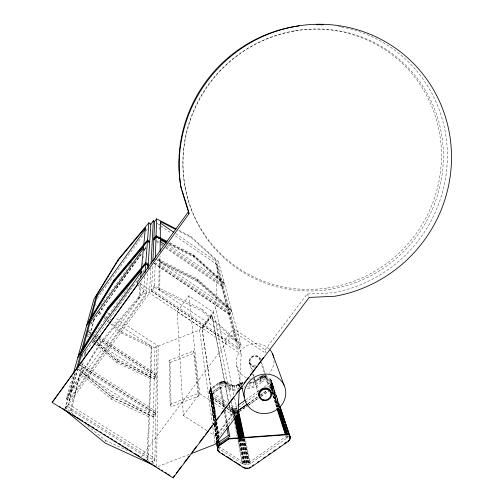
<?xml version="1.0" encoding="UTF-8"?>
<svg xmlns="http://www.w3.org/2000/svg" width="503" height="503" viewBox="0 0 503 503"><rect width="100%" height="100%" fill="white"/><g stroke="black" fill="none" stroke-linecap="round" stroke-linejoin="round"><path stroke-width="0.38" stroke-dasharray="2.52 1.89" d="M159.778 290.036L160.029 262.723L197.792 281.749L228.469 309.15L236.957 341.833M160.042 261.353L160.092 256.228M156.609 466.294L158.175 346.077L115.099 317.814M236.46 339.909L235.498 341.191L158.829 289.747L159.174 263.905L160.029 262.723M227.652 306.013L226.809 307.151L159.206 261.277L159.269 256.599M159.627 229.601L159.703 224.162M152.183 464.596L154.893 460.974L155.716 413.51L78.914 364.53M77.688 368.636L111.842 397.112L153.321 416.559L155.716 413.34L156.37 375.804L98.217 338.129M154.226 378.564L156.37 375.666L156.898 345.24L154.962 347.881L154.226 378.564L117.13 360.852L93.338 340.72M152.214 463.25L153.321 416.736L155.716 413.51M153.321 416.559L154.226 378.709L156.37 375.804M157.389 260.12L197.578 280.385L231.845 311.005L241.22 345.611L238.409 349.365L151.566 291.237L154.39 287.358L155.182 262.994M149.498 415.591L148.668 416.704L147.102 459.547L148.027 458.308L149.498 415.591L80.82 371.899L79.99 373.044L70.131 411.498L71.061 410.228L80.82 371.899M148.831 412.328L149.649 411.221L150.812 377.445L96.752 342.499M150.196 374.936L150.931 373.943L151.875 346.567L112.785 320.971M148.75 414.415L150.07 378.451L150.812 377.445M150.139 376.615L151.202 347.479L151.875 346.567M151.566 291.237L152.686 265.597M233.92 394.987L215.68 308.32L217.736 265.1L174.566 235.385M150.843 268.149L149.554 293.016L64.61 409.7M239.39 387.719L241.201 354.282L217.736 265.1M72.539 376.533L66.327 399.005L69.112 400.759L146.254 294.745L147.656 273.236M66.327 399.005L100.512 343.782L143.474 292.891L144.745 276.43M228.142 405.424L210.682 393.975L209.732 392.554L209.625 390.712M210.122 395.521L210.556 393.83L211.706 392.529L219.824 386.832L221.138 387.675L224.508 406.745M70.709 390.642L71.659 391.24L139.777 297.543L141.23 281.529M142.802 264.251L142.94 262.704M143.361 258.052L143.506 256.499M143.996 251.072L144.135 249.526M138.665 298.581L140.123 283.214M270.828 379.715C273.16 382.525 270.149 385.996 267.433 387.033M272.89 385.292L272.758 387.297L271.255 389.265L271.972 391.479M105.334 441.766L105.523 440.477L85.73 424.268M148.668 416.704L111.521 399.313L111.817 397.282L76.513 367.844M111.842 397.112L112.138 395.106L79.311 367.712M150.07 378.451L116.872 362.613L117.111 360.991L95.124 342.38M117.13 360.852L117.362 359.249L97.249 342.216M151.202 347.479L121.198 332.955L121.386 331.622L110.138 321.983M100.512 343.782L100.927 341.814L143.6 291.256L146.36 293.104L69.735 398.426L66.968 396.691L100.927 341.814M80.996 369.12L81.813 367.989L83.737 360.444M85.271 354.408L86.428 349.881M90.295 334.684L94.432 318.43M80.518 370.994L82.743 362.305M84.29 356.25L85.843 350.195M89.748 334.96L93.929 318.651M69.112 400.759L77.55 369.183M65.912 408.977L67.723 406.487L77.72 369.013M70.093 392.925L75.626 372.453M270.363 388.178L271.501 386.109L270.752 384.336L271.809 383.311L279.366 405.185M269.954 385.267L271.205 389.102C273.701 387.505 272.877 384.286 271.664 382.11M73.13 413.956L65.654 407.832L75.079 373.125M64.818 408.939L74.331 374.106M243.125 382.758L240.289 383.349L238.051 384.625L238.931 388.467C235.247 390.542 230.846 389.083 227.853 386.467L227.092 382.638L224.539 381.639L221.704 381.708L219.132 382.84L211.115 388.467L209.738 390.29L214.265 421.615M227.853 386.467C225.451 384.889 222.125 385.021 219.792 386.669L211.26 392.717L210.292 394.207L210.166 396.094M221.138 387.675L212.335 393.855L211.738 394.773L211.738 396.182L212.612 397.295L226.696 406.474M287.037 435.73L249.551 462.207L247.011 463.188L244.854 463.049L243.395 462.408L219.377 446.89M219.993 447.437L218.937 448.726L242.433 463.747L245.011 464.715L247.168 464.747L250.488 463.477L287.1 437.994L288.527 436.409M97.293 298.499L144.179 233.411M145.813 231.141L147.825 228.349M100.933 305.466L120.217 278.75M120.676 278.115L125.266 271.752M125.725 271.117L128.479 267.3M128.938 266.665L130.315 264.754M130.774 264.119L132.151 262.214M116.3 287.81L131.409 266.892M131.868 266.257L133.238 264.352M133.697 263.723L136.445 259.919M136.898 259.284L138.275 257.379M138.734 256.75L140.563 254.21M144.682 248.507L146.059 246.602M90.735 324.127L141.89 253.298M144.172 250.136L145.996 247.608M90.703 324.246L141.877 253.386M144.166 250.224L145.989 247.696M92.929 336.526L128.693 287.131M81.593 356.206L83.435 353.672M113.772 311.797L133.534 284.516M142.726 271.827L144.562 269.287M81.53 357.532L138.973 278.159M142.192 273.726L144.028 271.192M146.775 267.495L148.152 265.59M159.206 261.277L160.055 260.108M243.395 462.408L242.433 463.747L237.642 439.308M65.654 407.832L68.358 404.123L154.937 458.308L152.246 461.905L144.983 458.573M158.829 289.747L159.791 288.42M206.852 430.599L183.325 415.497L177.207 311.634L188.851 295.777L213.656 312.508L230.783 398.483M220.71 279.278L219.956 280.303L214.938 260.648L215.63 259.711L190.819 237.253L177.691 230.512M178.861 230.299L190.681 236.366L218.428 261.491L216.435 264.207L222.188 286.503M226.809 307.151L220.597 282.824L221.364 281.787L193.932 257.102L167.807 243.804M168.606 243.201L193.762 256.014L224.426 283.617L231.814 310.873L229.337 314.205L222.219 286.609L224.401 283.516L218.428 261.491M228.664 401.633L211.889 315.255L201.992 328.641L215.561 419.709L211.889 394.44M158.175 346.077L199.597 330.037L215.68 308.32M215.215 419.672L202.017 328.22L213.656 312.508M202.275 328.83L212.172 315.444M235.498 341.191L227.614 310.301L228.469 309.15M238.409 349.365L229.368 314.331L231.845 311.005M225.677 343.901L224.854 340.154L233.499 328.566L265.05 349.83L266.162 353.043M141.01 457.353L234.436 332.169L265.747 353.251M183.325 415.497L199.691 393.623L188.851 295.777M265.05 349.83L307.1 294.01L332.47 292.834A136.621 132.673 -51.2 0 0 447.236 162.117A136.621 132.673 -51.2 0 0 344.593 27.596M229.022 405.229L231.072 416L217.327 434.215L217.717 434.466L231.462 416.251L229.249 404.708M231.393 401.551L234.297 416.138L217.962 437.736L207.506 431.021M210.147 395.93L210.55 397.188L211.694 398.426L212.612 397.295M249.425 382.99L253.047 382.022L256.316 380.199L259.221 377.351L259.994 377.923L261.302 382.255A4.364 4.081 -19.4 0 1 266.942 381.645L270.381 383.934A2.672 2.496 -19.9 0 1 270.312 388.02M247.419 386.864C254.575 388.498 257.976 381.079 263.937 379.551C267.307 379.394 270.664 381.658 272.563 384.292M260.296 381.255L259.171 377.502L260.214 376.577M279.171 405.437L270.501 379.381C267.841 376.766 262.994 373.955 259.636 377.093L260.768 380.846M245.785 399.803L258.624 390.812M264.396 386.769L268.891 383.619A2.634 2.471 -19.9 0 0 268.96 379.583L265.565 377.319A4.307 4.037 -19.4 0 0 259.994 377.923A15.889 14.958 -18 0 1 247.375 383.965M238.384 407.367L244.697 402.947M245.332 402.507L257.957 393.667M248.004 403.632L257.567 396.942M260.114 395.157L267.124 390.253M248.048 403.802L257.611 397.106M260.164 395.32L267.175 390.41M239.265 411.454L246.929 406.091M247.57 405.638L258.429 398.043M260.982 396.251L268.646 390.888M239.302 411.624L248.249 405.361M248.891 404.915L258.473 398.206M261.032 396.421L268.696 391.051M256.304 380.086L253.022 381.915L249.369 382.89M267.791 380.457L266.577 376.709L263.453 375.779L260.799 376.37L261.944 380.117M223.068 381.437C228.444 381.494 232.399 388.385 238.051 384.625M169.115 360.475L193.51 351.025L194.365 353.112L198.987 395.911L171.127 406.72L170.133 404.368L169.115 360.475L169.989 362.556L171.127 406.72M169.989 362.556L194.365 353.112M170.133 404.368L198.012 393.553L193.51 351.025M158.061 466.507L189.524 454.278M237.328 407.964C234.367 409.404 231.091 407.795 228.802 405.852M237.196 411.14L233.926 411.07L227.337 406.889M227.086 408.304L233.285 412.19L236.995 412.447M237.026 412.623L233.317 412.359L227.117 408.474M293.721 31.06L294.67 30.903M243.087 382.657L240.289 383.229L236.108 385.273L234.014 385.537L229.833 384.594L229.28 385.298L230.179 389.737A9.532 8.947 -16.3 0 0 237.334 390.598M223.093 381.431L219.132 382.726L210.707 388.7L209.594 390.856L213.781 421.307M244.062 386.581L244.798 386.581M105.523 440.477L127.366 450.493M112.138 395.106L153.371 414.459L155.754 411.253L80.103 362.959M111.817 397.282L153.321 416.736M117.111 360.991L154.226 378.709M117.362 359.249L154.27 376.879L156.402 373.993L99.343 336.997M121.386 331.622L154.962 347.881M202.143 309.521L154.44 285.761L151.636 289.615L237.9 347.391L240.692 343.656L202.143 309.521L202.413 311.263L241.22 345.611M154.39 287.358L202.413 311.263M158.043 259.089L197.352 278.92L231.399 309.358L228.94 312.671L155.484 262.899M155.987 259.309L197.56 280.272L231.814 310.873M169.983 242.823L193.58 254.845L224.068 282.302L221.873 285.276L166.166 247.199M169.322 243.483L193.749 255.92L224.401 283.516M211.285 392.881L212.624 393.616L216.315 418.446M67.723 406.487L154.893 460.974M71.061 410.228L148.027 458.308M78.958 364.379L155.716 413.34M81.813 367.989L149.649 411.221M92.797 339.94L96.092 342.071M231.072 416L231.462 416.251M88.188 329.767L92.124 332.32M96.714 335.3L98.682 336.576M87.799 331.238L91.093 333.37M95.048 335.935L97.689 337.645M98.349 338.073L156.37 375.666M87.767 331.358L90.377 333.055M94.954 336.017L97.563 337.708M94.91 337.676L98.204 339.808M98.865 340.235L150.931 373.943M199.691 393.623L223.2 408.914M223.854 409.341L234.297 416.138M224.514 406.625L211.669 398.257L210.285 396.49M211.694 398.426L224.545 406.795M94.212 304.114L96.865 305.855M101.392 308.823L104.699 310.992M107.265 312.677L109.264 313.991M109.874 314.394L112.527 316.129M99.11 312.011L102.367 314.149M105.624 316.28L108.881 318.412M109.528 318.839L112.138 320.543M230.179 389.737L227.004 387.65A5.483 5.131 -14.9 0 0 220.628 387.813L212.599 393.453A2.408 2.251 -13.8 0 0 212.587 397.125L233.065 410.473A4.634 4.326 -16 0 0 237.165 410.964M143.474 292.891L146.254 294.745M138.828 296.908L139.777 297.543M140.23 283.51L224.854 340.154M137.3 284.824L241.201 354.282M177.207 311.634L202.017 328.22M154.125 263.27L229.337 314.205M154.119 263.377L229.368 314.331M159.174 263.905L227.614 310.301M167.864 244.64L219.956 280.303M166.556 245.854L220.597 282.824M156.452 240.553L160.338 243.213M160.985 243.653L162.928 244.986M156.395 241.547L160.262 244.276M160.91 244.634L162.846 246.042M165.424 247.715L222.219 286.609M175.773 233.662L214.938 260.648M157.162 223.407L171.353 233.178M269.979 378.922L270.916 379.834L272.173 383.613M79.99 373.044L111.521 399.313M92.345 341.87L94.74 343.895M95.337 344.404L116.872 362.613M86.635 333.225L89.559 335.702M91.923 337.708L93.703 339.211M94.294 339.707L96.658 341.713M87.409 335.702L88.591 336.702M86.208 334.841L88.585 336.853M93.338 340.877L94.526 341.877M98.884 312.35L101.845 314.884M104.215 316.915L105.988 318.437M108.359 320.461L109.547 321.48M98.192 313.256L101.725 316.286M104.09 318.305L107.038 320.832M107.629 321.335L109.987 323.36M110.578 323.863L121.198 332.955M286.088 436.774L287.1 437.994L286.377 435.774M249.551 462.207L250.488 463.477L245.225 439.075M307.1 294.01L308.823 296.871M230.078 384.537L230.927 388.486M272.507 384.129L272.802 384.858M198.012 393.553L198.987 395.911M271.243 380.35L279.725 405.739M272.984 386.071L279.429 405.393M270.061 379.029L271.312 382.802M271.444 383.317L272.708 387.134M272.758 387.297L278.939 405.934M271.186 383.89L272.444 387.712M272.5 387.876L278.568 406.261M269.897 380.809L271.331 385.172M271.387 385.329L278.467 406.839M271.016 384.632L278.348 406.921M270.752 384.336L278.197 406.82M287.634 435.548L288.118 437.019M271.356 386.895L277.952 407.002M270.407 384.896L277.775 407.399M287.144 436.088L287.622 437.566M270.966 387.606L277.53 407.757M272.217 392.214L277.254 407.719M270.689 387.914L271.903 391.648M272.142 392.397L277.241 408.084M272.783 395.654L276.895 408.367M261.51 362.223L264.892 372.729M265.106 373.396L269.904 388.303M265.433 376.131L266.634 379.872M259.768 358.909L260.24 360.393M260.479 361.135L268.784 387.109M264.792 375.942L265.986 379.677M264.132 375.823L265.314 379.558M263.453 375.779L264.628 379.52M262.767 375.816L263.937 379.551M262.094 375.93L263.258 379.664M261.434 376.112L262.585 379.853M260.196 376.703L261.334 380.45M256.316 380.199L257.41 383.984M260.133 360.123A5.168 4.873 -19.1 0 0 254.292 356.206A5.168 4.873 -19.1 0 0 249.972 361.934L252.324 370.189M253.393 373.936L254.034 376.187M254.248 376.936L258.309 391.183M249.337 362.053L251.884 371.057M252.707 373.968L257.825 392.057M253.047 382.022L254.103 385.826M249.595 383.632L250.437 386.813M215.63 259.711L221.024 280.479M221.364 281.787L228.041 307.509M242.402 382.821L242.71 384.091M241.685 382.94L241.993 384.21M272.745 384.694L272.947 385.455M240.981 383.116L241.591 385.663M236.548 364.977L241.459 385.493M240.289 383.349L240.742 385.26M239.623 383.632L240.371 386.826M240.296 388.36C240.227 385.461 237.529 380.758 239.485 387.329M238.982 383.978L239.579 386.53M236.127 385.38L236.988 389.228M234.084 385.638L234.92 389.498M244.502 438.635L249.909 463.835M244.068 438.905L249.086 462.496M243.911 438.956L249.262 464.162M243.603 439.138L248.595 462.741M232.053 385.392L232.864 389.247M234.568 398.055L237.032 409.549M243.276 439.201L248.583 464.42M242.962 438.566L248.086 462.942M236.14 408.354L237.051 412.793M242.459 438.622L247.885 464.615M236.259 411.347L236.737 413.636M241.956 438.792L247.011 463.188M235.517 408.461L236.366 412.561M241.786 438.742L247.168 464.747M235.781 411.385L236.253 413.673M241.44 438.836L246.464 463.232M234.895 408.511L235.775 413.661M240.924 438.823L246.445 464.803M234.272 408.499L235.762 415.893M240.415 438.767L245.728 464.797M234.373 411.215L235.297 415.792M239.918 438.66L244.854 463.049M233.656 408.423L234.48 412.517M234.517 412.693L235.134 415.755M239.768 438.704L245.011 464.715M233.926 411.07L234.995 416.402M239.591 439.264L244.345 462.886M233.052 408.291L233.87 412.385M233.908 412.554L234.675 416.383M239.265 439.326L244.313 464.565M233.499 410.876L234.568 416.207M239.29 439.823L243.854 462.672M232.474 408.096L234.228 416.949M238.629 439.119L243.641 464.351M231.914 407.845L232.719 411.938M232.757 412.108L233.958 418.219M238.177 439.616L242.999 464.068M226.526 382.305L227.281 386.128M231.424 407.562L232.223 411.649M232.26 411.819L233.455 417.93M234.203 421.747L237.045 436.258M225.891 382.022L226.639 385.839M225.231 381.796L225.96 385.612M211.889 315.255L228.431 402.155M223.835 381.551L224.552 385.367M223.118 381.532L223.829 385.348M222.408 381.588L223.112 385.405M221.704 381.708L222.395 385.531M221.012 381.903L221.697 385.719M220.339 382.154L221.018 385.983M225.048 409.8L227.878 425.821M219.698 382.475L220.371 386.304M220.654 387.976L224.137 407.826M224.671 410.882L227.35 426.154M219.132 382.84L219.792 386.669M219.824 386.832L223.577 408.486M224.112 411.58L226.79 427.047M185.029 186.588L185.192 187.518M190.681 236.366L190.819 237.253M193.58 254.845L193.932 257.102M197.352 278.92L197.56 280.272M197.578 280.385L197.792 281.749M216.78 421.552L219.088 437.069M212.335 393.855L216.007 418.703M216.466 421.81L218.761 437.34M212.084 394.132L215.743 418.999M216.246 421.979L218.598 438.427M211.115 388.467L211.681 392.365M211.706 392.529L215.674 419.615M216.051 422.514L218.396 438.182M216.032 422.772L218.271 438.088M215.787 422.231L218.145 438.415M215.699 422.199L218.101 438.465M210.694 388.813L215.102 419.665M215.668 423.086L217.912 438.578M210.292 389.259L210.858 393.164M210.876 393.327L214.926 420.866M215.227 423.576L217.459 439.088M210.682 393.975L211.247 397.93M211.266 398.099L214.473 420.521M215.026 424.387L217.126 439.081M209.971 389.756L210.531 393.667M210.556 393.83L214.429 421.011M214.875 424.117L216.975 438.874M214.611 424.708L216.925 441.037M209.965 393.076L210.524 397.018M210.55 397.188L213.926 421.099M214.36 424.186L216.648 440.389M214.391 424.853L216.661 440.955M209.544 391.428L213.794 421.633M214.228 424.708L216.491 440.842M199.597 330.037L212.379 424.111M212.807 427.223L215.02 443.552M255.82 365.844A5.168 4.873 -19.1 0 1 249.972 361.934M254.411 366.53A5.816 5.483 -19.1 0 1 249.281 361.569A5.816 5.483 -19.1 0 1 253.701 355.709A5.816 5.483 -19.1 0 1 260.353 358.639M254.593 367.146A5.829 5.495 -19.1 0 1 249.457 362.179A5.829 5.495 -19.1 0 1 253.883 356.306A5.829 5.495 -19.1 0 1 260.548 359.243M274.078 360.645A18.988 17.901 -19.1 0 1 269.017 373.352M266.955 375.244A18.988 17.901 -19.1 0 1 253.135 379.532M250.375 379.136A18.988 17.901 -19.1 0 1 248.369 378.583M246.451 377.822A18.988 17.901 -19.1 0 1 240.673 350.572A18.988 17.901 -19.1 0 1 270.017 349.881M242.993 383.575A6.866 6.426 -17 0 0 239.591 384.575L238.617 385.26A9.406 8.84 -16.3 0 1 229.28 385.298L226.149 383.242A5.407 5.074 -14.9 0 0 219.855 383.393L211.933 388.964A2.377 2.226 -13.8 0 0 211.92 392.591L232.135 405.789A4.577 4.269 -16 0 0 237.441 405.644M243.471 388.039A6.96 6.508 -17.1 0 1 244.074 387.989M261.302 382.255A16.102 15.14 -18 0 1 246.439 388.285M338.437 26.433A136.621 132.673 -51.2 0 1 340.751 26.835M341.518 26.973A136.621 132.673 -51.2 0 1 343.826 27.432M328.654 289.565A132.496 128.674 -51.2 0 0 417.427 78.512A132.496 128.674 -51.2 0 0 193.523 111.873A132.496 128.674 -51.2 0 0 328.654 289.565M327.572 287.98A131.579 127.819 -51.3 0 0 415.648 78.336A131.579 127.819 -51.3 0 0 193.284 111.509A131.579 127.819 -51.3 0 0 327.572 287.98"/><path stroke-width="0.75" d="M160.136 251.582L160.243 239.956L166.43 243.106M160.256 238.868L160.413 221.647L175.616 229.45M156.609 218.874L155.352 257.731L152.881 261.139L154.61 221.653L156.609 218.874L176.081 228.865M151.082 263.49L153.296 220.748L154.584 221.634M190.983 453.712L215.127 444.325L237.957 414.164L239.302 389.278M147.951 268.652L148.152 265.59L145.707 263.943L107.881 308.917L107.554 310.458L80.543 354.263L76.443 369.422M145.046 272.525L145.707 263.943M145.713 263.836L148.882 222.798L150.85 224.149L148.159 265.49L145.713 263.836L107.912 308.792L77.701 357.866L73.363 373.547M289.873 435.956L289.954 439.163L288.213 441.414L251.274 467.117C248.916 468.758 245.59 468.941 243.144 467.394L219.446 452.266C216.988 450.719 216.969 446.677 219.409 445.098L228.79 438.547L288.741 434.202L290.017 436.378L289.596 435.309M217.692 449.619L217.862 447.651L218.981 445.941L228.865 438.981L288.879 434.623L289.741 435.736M140.633 277.889L141.356 270.281L107.554 310.458M141.488 268.86L143.594 246.684L113.439 282.648L89.289 321.939L81.071 352.32M143.701 245.558L145.398 227.714L118.174 260.265L96.337 295.877L89.704 320.386M289.018 435.07L288.885 432.995L287.76 431.253L279.662 406.914M290.174 437.063L290.036 436.635L290.143 438.471M107.912 308.792L108.233 307.264L145.813 262.572L148.24 264.213M113.439 282.648L113.697 281.422L147.467 241.144L149.649 242.635M77.745 357.715L86.692 325.353L113.722 281.315L113.974 280.102L147.549 240.057L149.718 241.534M118.174 260.265L118.387 259.259L148.882 222.798M227.06 428.594L228.268 435.554L218.962 442.055C217.101 443.288 216.516 446.117 217.994 447.877M77.946 367.712L81.392 354.804L141.739 271.482M82.989 348.824L90.043 322.429L143.437 248.463M91.433 317.223L97.016 296.324L145.619 228.821M86.723 325.234L93.954 299.109L118.387 259.259M52.186 402.425L137.3 284.824L137.621 281.762L188.619 211.405L189.015 213.731L52.186 402.425L173.126 477.85L309.169 297.443L334.891 296.236A138.633 134.546 -50.9 0 0 449.94 136.514A138.633 134.546 -50.9 0 0 293.538 26.722A138.633 134.546 -50.9 0 0 181.099 188.273L189.015 213.731M87.126 323.8L113.974 280.102M78.242 355.917L108.233 307.264M150.56 224.545L153.296 220.748M153.861 238.787L156.062 235.731L167.203 241.409M153.817 239.78L156.031 236.718L166.531 242.062M153.811 239.868L156.031 236.8L166.512 242.138M174.528 475.505L173.126 477.85M176.415 473.009L181.596 466.136M183.947 463.012L189.128 456.139M191.957 452.392L196.667 446.142M199.496 442.395L204.205 436.145M205.62 434.271L212.216 425.525M213.153 424.281L214.096 423.029M215.039 421.778L218.805 416.78M221.163 413.655L226.344 406.782M228.702 403.664L233.882 396.792M236.24 393.667L240.95 387.417M244.244 383.047L248.488 377.42M250.368 374.924L256.964 366.178M257.907 364.926L263.559 357.432M113.722 281.315L147.473 241.063L149.649 242.547M287.76 431.253L286.54 432.423L287.395 434.422L279.052 409.065M228.016 426.582L229.77 436.497L219.679 443.552L218.887 445.796M239.642 389.693L240.623 389.001A6.96 6.508 -17.1 0 1 242.289 388.285M238.082 405.192L245.143 400.25M247.369 404.079L238.447 410.322A4.634 4.326 -16 0 1 238.038 410.58M243.282 437.616L237.649 410.964L247.407 404.249M252.443 465.778L253.719 464.891M257.536 462.232L258.806 461.345M263.258 458.252L265.169 456.919M268.351 454.706L270.256 453.379M273.437 451.166L275.348 449.839M279.165 447.18L280.435 446.299M284.252 443.64L286.798 441.873M241.201 387.172L241.893 386.939M244.955 467.759L244.276 467.539L244.37 467.997M152.183 464.596L105.146 443.055L65.006 410.222M220.012 443.275L218.478 442.451L218.025 439.352M59.593 406.569L60.92 407.392M62.24 408.222L64.227 409.461M64.61 409.7L68.201 411.938M68.609 412.196L70.609 413.441M72.608 414.686L75.481 416.478M76.607 417.182L79.449 418.955M80.606 419.678L82.762 421.017M84.611 422.174L86.736 423.495M87.943 424.249L90.043 425.563M91.942 426.745L94.017 428.04M95.941 429.241L97.274 430.071M99.94 431.737L101.298 432.58M103.939 434.227L105.272 435.064M107.252 436.296L108.604 437.138M110.559 438.365L112.603 439.635M114.533 440.842L116.602 442.131M118.507 443.319L120.607 444.627M122.474 445.796L123.939 446.702M125.128 447.444L127.938 449.198M129.095 449.921L131.937 451.694M134.603 453.36L138.363 455.705M138.602 455.85L139.935 456.686M143.632 458.988L147.266 461.257M147.561 461.44L148.875 462.257M149.265 462.502L151.265 463.753M153.264 464.998L156.081 466.753M158.043 467.979L159.357 468.796M161.318 470.022L162.632 470.839M165.254 472.474L166.562 473.292M167.87 474.109L169.838 475.335M228.268 435.554L229.77 436.497M222.012 453.499L224.64 455.177M226.614 456.435L232.531 460.214M234.505 461.477L236.479 462.735M237.793 463.571L240.428 465.256M80.543 354.263L81.392 354.804M89.289 321.939L90.043 322.429M96.337 295.877L97.016 296.324M160.117 241.453L164.626 244.533M160.363 223.049L173.849 232.336M217.629 449.173L218.497 451.405M272.544 353.835L284.113 385.298M279.882 406.223L289.043 433.674M279.863 406.663L288.232 431.775M289.219 434.724L289.357 435.145M279.92 406.877L288.841 433.624M290.08 437.34L290.218 437.767M288.741 434.202L288.879 434.623M289.954 439.163L289.81 438.735L289.653 439.823M279.203 409.065L283.843 423.155M284.824 426.123L287.263 433.542M278.524 408.008L287.106 434.127M289.099 440.006L289.244 440.433M278.436 408.493L286.98 434.567M278.014 408.14L286.792 434.988M288.603 440.553L288.741 440.986M277.775 408.505L286.289 434.63M288.068 440.986L288.213 441.414M277.48 408.832L285.968 434.976M276.895 408.367L285.358 434.529M181.734 189.254L180.816 186.305A136.621 132.673 -51.2 0 1 299.159 25.879M182.193 190.731L188.392 210.663M241.641 386.254L244.364 397.653M238.479 410.498L244.345 437.874M250.689 467.482L250.595 467.023L249.941 467.35L250.035 467.809M238.076 410.75L243.905 438.144M237.636 412.63L237.957 414.164M249.255 467.614L249.356 468.073M237.68 413.422L242.804 437.799M237.372 414.315L242.301 437.943M236.894 414.397L241.792 438.031M247.828 467.941L247.929 468.4M236.724 415.962L241.283 438.069M236.24 415.95L240.767 438.063M247.105 467.997L247.199 468.463M235.762 415.893L240.264 438.006M246.376 467.991L246.47 468.45M235.448 416.553L239.768 437.893M245.659 467.909L245.753 468.368M235.153 417.163L239.29 437.736M234.87 417.735L238.831 437.535M234.612 418.257L238.554 438.05M243.722 467.715L243.056 466.935L243.144 467.394M228.79 438.547L228.865 438.981M219.421 443.583L219.654 445.124M218.509 438.956L218.962 442.055M219.094 443.332L219.434 445.645M218.818 444.243L219.044 445.784M218.918 445.501L218.981 445.941M217.68 440.634L218.013 442.961M218.453 446.016L218.516 446.457M219.377 451.82L219.446 452.266M218.893 451.449L218.956 451.895M217.309 441.206L217.642 443.533M218.076 446.589L218.139 447.029M216.925 441.037L217.365 444.149M217.799 447.211L217.862 447.651M217.302 445.017L217.623 447.33M218.063 450.411L218.126 450.858M216.768 441.722L217.359 446.733M217.629 447.859L217.692 448.299M217.793 449.814L217.856 450.254M216.655 442.256L217.195 446.098M217.573 448.519L217.636 448.959M259.994 397.879A6.438 6.011 -19.3 0 1 262.453 388.454A6.438 6.011 -19.3 0 1 271.318 392.774M270.017 349.881A18.988 17.901 -19.1 0 1 273.745 357.545M316.161 24.685A136.621 132.673 -51.2 0 1 323.121 24.829M262.855 400.388A6.451 6.023 -19.3 0 0 271.557 393.516A6.451 6.023 -19.3 0 0 261.246 390.058A6.451 6.023 -19.3 0 0 262.855 400.388M263.119 399.753A5.734 5.357 -19.3 0 0 270.853 393.642A5.734 5.357 -19.3 0 0 261.686 390.567A5.734 5.357 -19.3 0 0 263.119 399.753M257.203 412.454A20.981 19.598 -19.3 0 0 285.578 390.196A20.981 19.598 -19.3 0 0 252.085 378.822A20.981 19.598 -19.3 0 0 257.203 412.454"/></g></svg>
